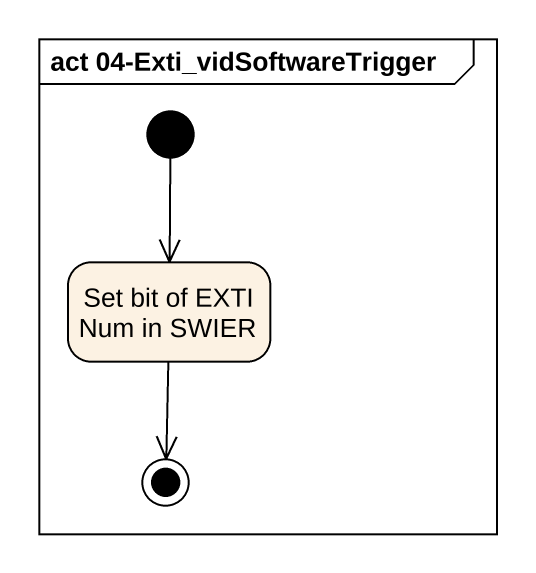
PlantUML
@startuml
mainframe act 04-Exti_vidSoftwareTrigger
hide empty description
state "Set bit of EXTI Num in SWIER" as Set_bit_of_EXTI_Num_in_SWIER
[*] --> Set_bit_of_EXTI_Num_in_SWIER
Set_bit_of_EXTI_Num_in_SWIER --> [*]
@enduml
